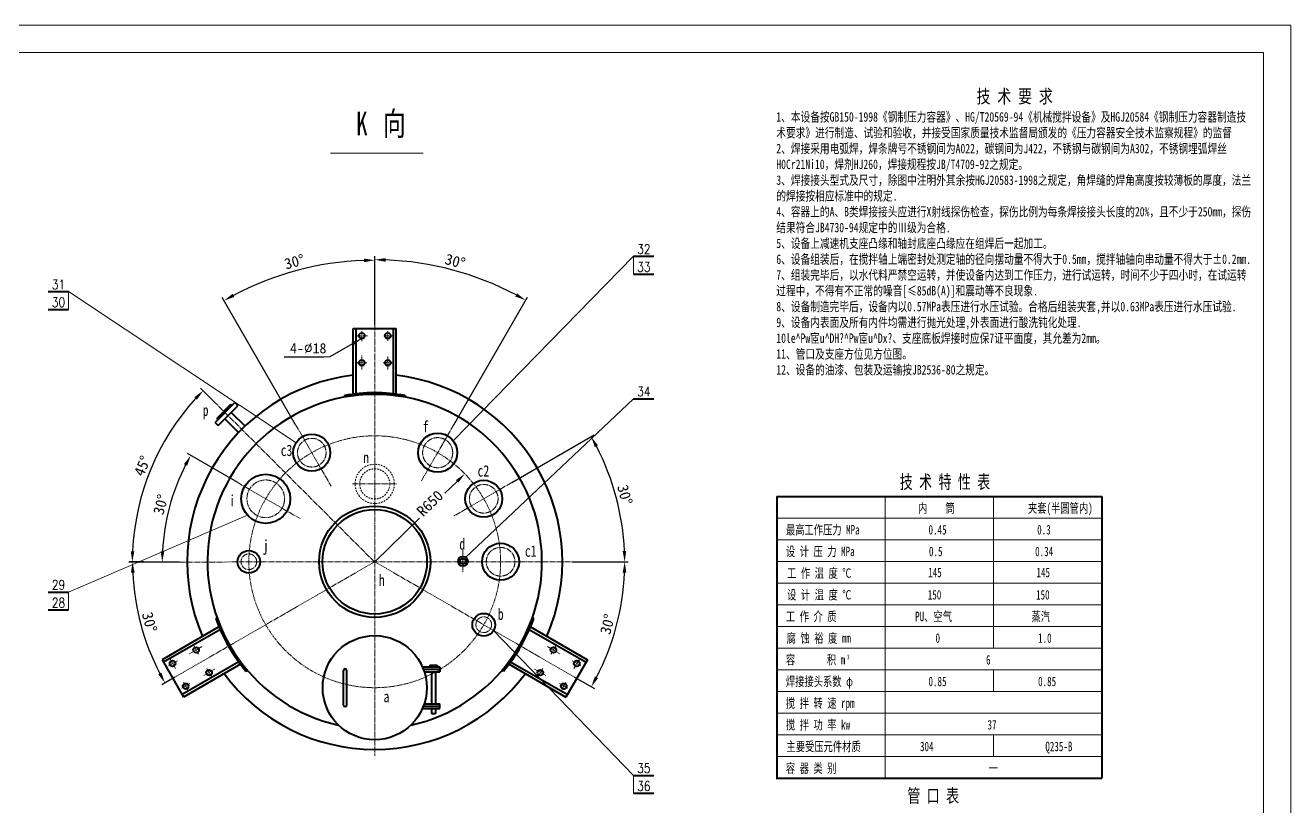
# Model space of a CAD drawing. Extents: x 588 to 112718, y -1551 to 24243.
# Drawn here: x 48750 to 54359, y 15785 to 19247 of the extents above; entities that cross this region are included whole.
import ezdxf
from ezdxf.enums import TextEntityAlignment as Align

# ---------------------------------------------------------------- set-up
doc = ezdxf.new("R2010")
doc.units = 0
doc.header["$LTSCALE"] = 10
doc.header["$PDMODE"] = 1
doc.linetypes.add('XX-L', pattern=[1.25, 0.75, -0.5])
doc.linetypes.add('ZXX-L', pattern=[3.28, 2.5, -0.3, 0.18, -0.3])
doc.layers.get('Defpoints').update_dxf_attribs({"linetype": 'CONTINUOUS'})
for name, color, linetype, lineweight in [('A 粗实线', 1, 'CONTINUOUS', 40), ('B 细实线', 7, 'CONTINUOUS', 18), ('C 文 字', 2, 'CONTINUOUS', 20), ('E 长中心线', 3, 'ZXX-L', 18), ('G 长虚线', 6, 'XX-L', 20), ('J 标注尺寸', 2, 'CONTINUOUS', 18)]:
    doc.layers.add(name, color=color, linetype=linetype, lineweight=lineweight)
doc.styles.add('HZTXT', font='SIMFANG.TTF', dxfattribs={"width": 0.75})
doc.styles.add('ROMANC', font='romanc', dxfattribs={"width": 0.7, "height": 6})
doc.styles.get("Standard").update_dxf_attribs({"font": 'SIMFANG.TTF'})
doc.styles.add('标题中文', font='SIMFANG.TTF', dxfattribs={"width": 0.7})
doc.dimstyles.new('通用标注4.0', dxfattribs={"dimscale": 16, "dimtxt": 3, "dimasz": 3, "dimexe": 1, "dimexo": 0, "dimgap": 1, "dimtad": 1, "dimdec": 0, "dimzin": 0, "dimdsep": 46, "dimtxsty": 'Standard', "dimcen": 0, "dimadec": 0, "dimazin": 0, "dimtfac": 0.375, "dimtdec": 0, "dimtmove": 2, "dimatfit": 3, "dimfxl": 0, "dimtzin": 0, "dimarcsym": 0})

# ---------------------------------------------------------------- blocks, each defined once
blk = doc.blocks.new('*D159')
at = {"layer": 'Defpoints', "color": 0}
for p in [(50066.6, 18185.9), (50298.5, 17921.6), (49948, 17477.5), (50104.9, 17205.8), (50298.5, 16010)]:
    blk.add_point(p, dxfattribs=at)
at = {"layer": 'J 标注尺寸', "color": 0, "lineweight": -2}
for p, q in [((50298.5, 17921.6), (50298.5, 18222.2)), ((49948, 17477.5), (49622.6, 18041.1))]:
    blk.add_line(p, q, dxfattribs=at)
blk.add_arc((50298.5, 16870.4), 1335.8, 92.059, 117.941, dxfattribs=at)
at = {"layer": 'J 标注尺寸', "color": 0}
for points in [[(50250.4, 18213.3), (50250.7, 18197.3), (50298.5, 18206.2)], [(49676.5, 18043.5), (49668.8, 18057.5), (49630.6, 18027.2)]]:
    blk.add_solid(points, dxfattribs=at)
at = {"layer": 'J 标注尺寸', "color": 0, "insert": (49942.5, 18199.3), "char_height": 48, "attachment_point": 5, "rotation": 15}
blk.add_mtext('30°', dxfattribs=at)
blk = doc.blocks.new('*D160')
at = {"layer": 'Defpoints', "color": 0}
for p in [(50756.1, 18127.6), (50298.5, 17921.6), (50649.1, 17477.5), (50505.1, 17228.1), (50298.5, 16010)]:
    blk.add_point(p, dxfattribs=at)
at = {"layer": 'J 标注尺寸', "color": 0, "lineweight": -2}
for p, q in [((50298.5, 17921.6), (50298.5, 18224.3)), ((50649.1, 17477.5), (50975.5, 18042.9))]:
    blk.add_line(p, q, dxfattribs=at)
blk.add_arc((50298.5, 16870.4), 1337.9, 62.0557, 87.9443, dxfattribs=at)
at = {"layer": 'J 标注尺寸', "color": 0}
for points in [[(50346.4, 18199.5), (50346.7, 18215.5), (50298.5, 18208.3)], [(50929.4, 18059.3), (50921.6, 18045.3), (50967.5, 18029.1)]]:
    blk.add_solid(points, dxfattribs=at)
at = {"layer": 'J 标注尺寸', "color": 0, "insert": (50655.2, 18201.4), "char_height": 48, "attachment_point": 5, "rotation": 345}
blk.add_mtext('30°', dxfattribs=at)
blk = doc.blocks.new('*D153')
at = {"layer": 'Defpoints', "color": 0}
for p in [(49433.7, 16869.2), (50298.5, 16870.4), (51173.3, 16870.3), (51339.9, 16491.4), (51184.6, 16358.8)]:
    blk.add_point(p, dxfattribs=at)
at = {"layer": 'J 标注尺寸', "color": 0, "lineweight": -2}
for p, q in [((51173.3, 16870.3), (51422.6, 16870.5)), ((51184.6, 16358.8), (51272.2, 16308.3))]:
    blk.add_line(p, q, dxfattribs=at)
blk.add_arc((50299.7, 16869.7), 1106.9, 332.4847, 357.5521, dxfattribs=at)
at = {"layer": 'J 标注尺寸', "color": 0}
for points in [[(51397.6, 16822.6), (51413.6, 16822.3), (51406.6, 16870.4)], [(51288.4, 16354.5), (51274.4, 16362.2), (51258.3, 16316.3)]]:
    blk.add_solid(points, dxfattribs=at)
at = {"layer": 'J 标注尺寸', "color": 0, "insert": (51330.3, 16593.9), "char_height": 48, "attachment_point": 5, "rotation": 75.0184}
blk.add_mtext('30°', dxfattribs=at)
blk = doc.blocks.new('*D154')
at = {"layer": 'Defpoints', "color": 0}
for p in [(49588.3, 17578), (49367.5, 17405.8), (49433.7, 16869.2), (50299, 16868.1), (51173.3, 16870.3)]:
    blk.add_point(p, dxfattribs=at)
at = {"layer": 'J 标注尺寸', "color": 0, "lineweight": -2}
for p, q in [((49588.3, 17578), (49526.6, 17639.5)), ((49433.7, 16869.2), (49208, 16869))]:
    blk.add_line(p, q, dxfattribs=at)
blk.add_arc((50297.4, 16869.7), 1073.4, 137.5993, 177.4745, dxfattribs=at)
at = {"layer": 'J 标注尺寸', "color": 0}
for points in [[(49499, 17599.1), (49510.5, 17588), (49537.9, 17628.2)], [(49233, 16916.9), (49217.1, 16917.2), (49224, 16869)]]:
    blk.add_solid(points, dxfattribs=at)
at = {"layer": 'J 标注尺寸', "color": 0, "insert": (49268.5, 17295.1), "char_height": 48, "attachment_point": 5, "rotation": 67.5369}
blk.add_mtext('45°', dxfattribs=at)
blk = doc.blocks.new('*D155')
at = {"layer": 'Defpoints', "color": 0}
for p in [(49691.4, 17220.9), (49413.4, 17192.1), (49967.3, 17061.6), (49433.7, 16869.2), (51173.3, 16870.3)]:
    blk.add_point(p, dxfattribs=at)
at = {"layer": 'J 标注尺寸', "color": 0, "lineweight": -2}
for p, q in [((49691.4, 17220.9), (49469.1, 17349.3)), ((49433.7, 16869.2), (49340.6, 16869.1))]:
    blk.add_line(p, q, dxfattribs=at)
blk.add_arc((50299.7, 16869.7), 943.1, 152.9166, 177.1203, dxfattribs=at)
at = {"layer": 'J 标注尺寸', "color": 0}
for points in [[(49453, 17302.9), (49467.1, 17295.3), (49483, 17341.3)], [(49365.8, 16916.9), (49349.8, 16917.3), (49356.6, 16869.1)]]:
    blk.add_solid(points, dxfattribs=at)
at = {"layer": 'J 标注尺寸', "color": 0, "insert": (49350, 17123.9), "char_height": 48, "attachment_point": 5, "rotation": 75.0184}
blk.add_mtext('30°', dxfattribs=at)
blk = doc.blocks.new('*D156')
at = {"layer": 'Defpoints', "color": 0}
for p in [(49275.4, 16870.4), (50298.5, 16870.4), (51321.6, 16870.4), (49241.3, 16684), (49412.5, 16358.8)]:
    blk.add_point(p, dxfattribs=at)
at = {"layer": 'J 标注尺寸', "color": 0, "lineweight": -2}
for p, q in [((49275.4, 16870.4), (49209, 16870.4)), ((49412.5, 16358.8), (49355, 16325.6))]:
    blk.add_line(p, q, dxfattribs=at)
blk.add_arc((50298.5, 16870.4), 1073.5, 182.562, 207.438, dxfattribs=at)
at = {"layer": 'J 标注尺寸', "color": 0}
for points in [[(49218.1, 16822.2), (49234.1, 16822.6), (49225, 16870.4)], [(49352.8, 16379.6), (49338.7, 16371.9), (49368.8, 16333.6)]]:
    blk.add_solid(points, dxfattribs=at)
at = {"layer": 'J 标注尺寸', "color": 0, "insert": (49300.2, 16602.9), "char_height": 48, "attachment_point": 5, "rotation": 285}
blk.add_mtext('30°', dxfattribs=at)
blk = doc.blocks.new('*D157')
at = {"layer": 'Defpoints', "color": 0}
for p in [(50905.7, 17220.9), (50649.9, 17073.3), (51389.5, 17062.7), (49275.4, 16870.4), (51173.3, 16870.3)]:
    blk.add_point(p, dxfattribs=at)
at = {"layer": 'J 标注尺寸', "color": 0, "lineweight": -2}
for p, q in [((50905.7, 17220.9), (51271.8, 17432.3)), ((51173.3, 16870.3), (51422.4, 16870.3))]:
    blk.add_line(p, q, dxfattribs=at)
blk.add_arc((50298.4, 16870.3), 1107.9, 2.4796, 27.5175, dxfattribs=at)
at = {"layer": 'J 标注尺寸', "color": 0}
for points in [[(51274, 17378.4), (51288, 17386.1), (51257.9, 17424.3)], [(51413.3, 16918.4), (51397.3, 16918.1), (51406.4, 16870.3)]]:
    blk.add_solid(points, dxfattribs=at)
at = {"layer": 'J 标注尺寸', "color": 0, "insert": (51407.3, 17167.4), "char_height": 48, "attachment_point": 5, "rotation": 284.9986}
blk.add_mtext('30°', dxfattribs=at)
blk = doc.blocks.new('*D158')
at = {"layer": 'Defpoints', "color": 0}
for p in [(50698, 17259.9), (50298.5, 16870.4)]:
    blk.add_point(p, dxfattribs=at)
at = {"layer": 'J 标注尺寸', "color": 0, "lineweight": -2}
for p, q in [((50663.6, 17226.4), (50609.9, 17174)), ((50298.5, 16870.4), (50496.7, 17063.6))]:
    blk.add_line(p, q, dxfattribs=at)
at = {"layer": 'J 标注尺寸', "color": 0}
blk.add_solid([(50658, 17232.1), (50669.2, 17220.7), (50698, 17259.9)], dxfattribs=at)
at = {"layer": 'J 标注尺寸', "color": 0, "insert": (50543.2, 17129.1), "char_height": 48, "attachment_point": 5, "rotation": 44.2783}
blk.add_mtext('R650', dxfattribs=at)

msp = doc.modelspace()

# ---------------------------------------------------------------- linework, layer by layer
at = {"layer": 'A 粗实线'}
for p, q in [((51445.5, 18223.56), (51535.77, 18223.56)), ((51445.5, 18144.56), (51535.77, 18144.56)), ((48850.65, 18066.94), (48940.92, 18066.94)), ((48850.65, 17987.94), (48940.92, 17987.94)), ((50203.43, 17612.83), (50203.43, 17904.11)), ((50203.43, 17904.11), (50393.63, 17904.11)), ((50215.94, 17614.33), (50215.94, 17904.11)), ((50381.12, 17614.33), (50381.12, 17904.11)), ((50393.63, 17612.83), (50393.63, 17904.11)), ((49590.85, 17487.52), (49678.53, 17575.2)), ((49598.22, 17505.56), (49660.48, 17567.82)), ((49604.2, 17474.17), (49691.88, 17561.85)), ((49660.48, 17567.82), (49665.82, 17562.48)), ((49678.53, 17575.2), (49691.88, 17561.85)), ((50164.27, 17606.76), (50164.27, 17599.52)), ((50432.8, 17606.76), (50432.8, 17599.52)), ((51445.5, 17592.66), (51535.77, 17592.66)), ((49598.22, 17505.56), (49603.56, 17500.22)), ((49634, 17503.97), (49695.69, 17442.09)), ((49662.07, 17532.04), (49723.9, 17470.4)), ((49590.85, 17487.52), (49604.2, 17474.17)), ((52081.21, 17159.18), (53521.21, 17159.18)), ((52081.21, 17159.18), (52081.21, 16583.26)), ((53521.21, 17159.18), (53521.21, 16583.26)), ((48850.65, 16736.27), (48940.92, 16736.27)), ((48850.65, 16657.27), (48940.92, 16657.27)), ((49593.69, 16618.49), (49599.96, 16622.11)), ((51003.37, 16618.49), (50997.11, 16622.11)), ((49608.01, 16581.54), (49355.76, 16435.9)), ((49614.27, 16570.7), (49362.01, 16425.06)), ((50982.8, 16570.7), (51235.05, 16425.06)), ((50989.05, 16581.54), (51241.31, 16435.9)), ((52081.21, 16583.26), (52081.21, 15911.44)), ((53521.21, 16583.26), (53521.21, 15911.44)), ((49355.76, 16435.9), (49450.86, 16271.18)), ((51241.31, 16435.9), (51146.21, 16271.18)), ((49696.86, 16427.65), (49444.6, 16282.01)), ((49703.11, 16416.82), (49450.86, 16271.18)), ((49727.96, 16385.93), (49734.23, 16389.55)), ((50160.56, 16235.6), (50160.56, 16389.35)), ((50174.51, 16235.6), (50174.51, 16389.35)), ((50509.9, 16404.51), (50586.59, 16404.51)), ((50514.22, 16393.89), (50586.59, 16393.89)), ((50517.93, 16383.27), (50586.59, 16383.27)), ((50543.07, 16411.66), (50543.07, 16404.51)), ((50543.07, 16411.66), (50575.79, 16411.66)), ((50550.57, 16383.27), (50550.57, 16241.68)), ((50568.29, 16383.27), (50568.29, 16241.68)), ((50575.79, 16411.66), (50575.79, 16404.51)), ((50586.59, 16404.51), (50586.59, 16383.27)), ((50869.11, 16385.93), (50862.84, 16389.55)), ((50893.95, 16416.82), (51146.21, 16271.18)), ((50900.21, 16427.65), (51152.46, 16282.01)), ((50509.9, 16220.44), (50586.59, 16220.44)), ((50514.22, 16231.06), (50586.59, 16231.06)), ((50517.93, 16241.68), (50586.59, 16241.68)), ((50550.57, 16220.44), (50550.57, 16197.51)), ((50568.29, 16220.44), (50568.29, 16197.51)), ((50586.59, 16220.44), (50586.59, 16241.68)), ((50550.57, 16197.51), (50568.29, 16197.51)), ((51445.5, 15924.03), (51535.77, 15924.03)), ((52078.6, 15911.44), (53521.21, 15911.44)), ((51445.5, 15845.03), (51535.77, 15845.03))]:
    msp.add_line(p, q, dxfattribs=at)
for centre, radius in [((50240.97, 17871.62), 12.6), ((50357.04, 17871.62), 12.6), ((50240.97, 17751.66), 12.6), ((50357.04, 17751.66), 12.6), ((50019.57, 17353.57), 82.05), ((50577.49, 17353.57), 86.94), ((49815.36, 17149.35), 108.76), ((50781.71, 17149.35), 82.05), ((50298.53, 16870.39), 246.62), ((50298.53, 16870.39), 231.62), ((50856.45, 16870.39), 82.05), ((49740.61, 16870.39), 50.1), ((50689.09, 16872.08), 21.43), ((50689.09, 16872.08), 12.49), ((50781.71, 16591.43), 50.1), ((49506.55, 16479.61), 12.6), ((50298.53, 16312.47), 230.54), ((51090.51, 16479.61), 12.6), ((49402.66, 16419.63), 12.6), ((49564.59, 16379.09), 12.6), ((51032.48, 16379.09), 12.6), ((51194.4, 16419.63), 12.6), ((49460.7, 16319.11), 12.6), ((51136.37, 16319.11), 12.6)]:
    msp.add_circle(centre, radius, dxfattribs=at)
for centre, radius, start, end in [((50298.53, 16870.39), 831.6, 96.56661, 203.43339), ((50298.53, 16870.39), 831.6, 336.56661, 83.43339), ((50298.53, 16870.39), 748.5, 79.66627, 100.33373), ((50298.53, 16870.39), 741.39, 282.461, 257.539), ((50298.53, 16870.39), 748.5, 199.66627, 220.33373), ((50298.53, 16870.39), 748.5, 319.66627, 340.33373), ((50167.54, 16389.35), 6.98, 0, 180), ((50298.53, 16870.39), 831.6, 216.56661, 323.43339), ((50167.54, 16235.6), 6.98, 180, 0)]:
    msp.add_arc(centre, radius, start, end, dxfattribs=at)
at = {"layer": 'B 细实线'}
for p, q in [((50646.55, 17406.39), (51445.5, 18223.56)), ((51445.5, 18144.56), (51445.5, 18223.56)), ((49950.42, 17397.73), (48940.92, 18066.94)), ((48940.92, 17987.94), (48940.92, 18066.94)), ((50701.36, 16889.65), (51445.5, 17592.66)), ((52561.21, 17159.18), (52561.21, 16583.26)), ((53041.21, 17159.18), (53041.21, 16583.26)), ((49734.01, 17077.17), (48940.92, 16736.27)), ((52081.21, 17063.18), (53521.21, 17063.18)), ((52081.21, 16967.18), (53521.21, 16967.18)), ((52081.21, 16871.18), (53521.21, 16871.18)), ((52081.21, 16775.18), (53521.21, 16775.18)), ((48940.92, 16657.27), (48940.92, 16736.27)), ((52081.21, 16679.18), (53521.21, 16679.18)), ((50825.1, 16566.38), (51445.5, 15924.03)), ((52078.6, 16583.26), (53521.21, 16583.26)), ((52561.21, 16583.26), (52561.21, 15911.44)), ((53041.21, 16583.26), (53041.21, 16487.26)), ((52081.21, 16487.26), (53521.21, 16487.26)), ((52081.21, 16391.26), (53521.21, 16391.26)), ((53041.21, 16391.26), (53041.21, 16295.26)), ((52081.21, 16295.26), (53521.21, 16295.26)), ((52081.21, 16199.26), (53521.21, 16199.26)), ((52081.21, 16103.26), (53521.21, 16103.26)), ((53041.21, 16103.26), (53041.21, 16007.35)), ((52078.6, 16007.35), (53521.21, 16007.35)), ((51445.5, 15845.03), (51445.5, 15924.03))]:
    msp.add_line(p, q, dxfattribs=at)
msp.add_lwpolyline([(44266.6, 12118.77), (54358.6, 12118.77), (54358.6, 19246.77), (44266.6, 19246.77)], close=True, dxfattribs=at)
at = {"layer": 'C 文 字'}
for p, q in [((54238.6, 19126.77), (44566.6, 19126.77)), ((54238.6, 12238.77), (54238.6, 19126.77))]:
    msp.add_line(p, q, dxfattribs=at)
at = {"layer": 'E 长中心线'}
for p, q in [((50298.53, 17921.55), (50298.53, 16010.01)), ((50218.3, 17871.62), (50266.56, 17871.62)), ((50240.97, 17846.97), (50240.97, 17891.88)), ((50338.94, 17871.62), (50375.14, 17871.62)), ((50356.1, 17849.16), (50356.1, 17891.88)), ((50240.97, 17722.12), (50240.97, 17785.64)), ((50220.49, 17751.66), (50263.27, 17751.66)), ((50335.65, 17751.66), (50377.33, 17751.66)), ((50356.1, 17722.12), (50356.1, 17779.07)), ((50299, 16868.12), (49588.25, 17577.96)), ((49947.99, 17477.55), (50104.9, 17205.78)), ((50649.07, 17477.55), (50505.06, 17228.1)), ((49691.38, 17220.94), (49967.32, 17061.62)), ((50905.69, 17220.94), (50649.92, 17073.27)), ((50200.58, 17215.25), (50396.49, 17215.25)), ((50689.09, 16921.68), (50689.09, 16822.48)), ((50298.53, 16870.39), (49412.5, 16358.84)), ((49433.75, 16869.18), (51173.29, 16870.3)), ((50298.53, 16870.39), (51184.57, 16358.84)), ((49532.14, 16494.38), (49477.13, 16462.62)), ((49496.31, 16497.34), (49517.7, 16460.3)), ((51064.93, 16494.38), (51119.94, 16462.62)), ((51100.75, 16497.34), (51079.37, 16460.3)), ((49391.33, 16439.26), (49415.46, 16397.47)), ((51205.74, 16439.26), (51181.61, 16397.47)), ((49424.01, 16431.96), (49385.12, 16409.5)), ((49589.7, 16394.68), (49540.38, 16366.21)), ((49553.89, 16397.61), (49574.73, 16361.52)), ((51007.36, 16394.68), (51056.69, 16366.21)), ((51043.17, 16397.61), (51022.33, 16361.52)), ((51173.06, 16431.96), (51211.94, 16409.5)), ((49479.68, 16331.16), (49442.68, 16309.8)), ((49451.65, 16334.78), (49469.75, 16303.44)), ((51117.39, 16331.16), (51154.38, 16309.8)), ((51145.42, 16334.78), (51127.32, 16303.44))]:
    msp.add_line(p, q, dxfattribs=at)
for centre, radius in [((50298.53, 16870.39), 557.92), ((50019.57, 17353.57), 63.48), ((50577.49, 17353.57), 66.69), ((49815.36, 17149.35), 83.35), ((50781.71, 17149.35), 63.48), ((49740.61, 16870.39), 34.8), ((50856.45, 16870.39), 63.48), ((50781.71, 16591.43), 34.8)]:
    msp.add_circle(centre, radius, dxfattribs=at)
at = {"layer": 'G 长虚线'}
for radius in [86.94, 66.69]:
    msp.add_circle((50298.53, 17215.25), radius, dxfattribs=at)
at = {"layer": 'J 标注尺寸'}
msp.add_line((50102.07, 18680.03), (50513.74, 18680.03), dxfattribs=at)

# ---------------------------------------------------------------- texts
at = {"layer": 'C 文 字', "style": 'ROMANC', "width": 0.8}
for s, p in [('32', (51491.62, 18255.33)), ('33', (51491.62, 18176.33)), ('31', (48896.77, 18098.72)), ('30', (48896.77, 18019.71)), ('34', (51491.62, 17624.43)), ('29', (48896.77, 16768.04)), ('28', (48896.77, 16689.04)), ('35', (51491.62, 15955.81)), ('36', (51491.62, 15876.8))]:
    msp.add_text(s, height=42.34, dxfattribs=at).set_placement(p, align=Align.MIDDLE)
at = {"layer": 'C 文 字', "char_height": 50.4, "attachment_point": 1, "style": 'HZTXT'}
for s, insert, width in [('p', (49536.05, 17566.84), 291), ('f', (50511.47, 17494.06), 291), ('c3', (49881.81, 17389.21), 291), ('n', (50247, 17357.75), 291), ('c2', (50754.61, 17298.12), 291), ('i', (49654.09, 17166.07), 291), ('j', (49802.63, 16966.57), 150.9893), ('d', (50673.56, 16974.39), 291), ('c1', (50964.21, 16943.02), 209.3683), ('h', (50316.72, 16814.03), 291), ('b', (50844.19, 16663.43), 291), ('a', (50337.68, 16298.25), 291)]:
    msp.add_mtext(s, dxfattribs=dict(at, insert=insert, width=width))
at = {"layer": 'J 标注尺寸', "style": '标题中文', "width": 0.7}
for s, height, p in [('K', 105, (50216.62, 18759.28)), ('向', 105, (50335.25, 18759.28)), ('技 术 特 性 表', 59.976, (52625.98, 17194.17)), ('内    筒', 42, (52707.05, 17087.18)), ('夹套(半圆管内)', 42, (53194.1, 17087.18)), ('最高工作压力 MPa', 42, (52120.94, 16991.18)), (' 0.45', 42, (52733.32, 16991.18)), ('0.3', 42, (53234.98, 16991.18)), ('设 计 压 力 MPa', 42, (52120.94, 16895.18)), ('0.5', 42, (52755.16, 16895.18)), ('0.34', 42, (53225.87, 16895.18)), ('工 作 温 度 ℃', 42, (52126.45, 16799.18)), ('145', 42, (52751.79, 16801.96)), ('145', 42, (53231.79, 16801.96)), ('设 计 温 度 ℃', 42, (52126.45, 16703.18)), ('150', 42, (52749.93, 16703.18)), ('150', 42, (53229.93, 16703.18)), ('工 作 介 质', 42, (52120.94, 16607.13)), ('PU、空气', 42, (52693.88, 16607.18)), ('蒸汽', 42, (53209.68, 16607.18)), ('腐 蚀 裕 度 mm', 42, (52124.32, 16511.26)), ('0', 42, (52784.4, 16511.26)), ('1.0', 42, (53238.91, 16511.26)), ('容       积 m', 42, (52121.19, 16415.26)), ('3', 21, (52391.57, 16438.22)), ('6', 42, (53008.1, 16415.26)), ('焊接接头系数 φ', 42, (52120.94, 16319.26)), ('0.85', 42, (52753.07, 16319.26)), ('0.85', 42, (53238.91, 16319.26)), ('搅 拌 转 速 rpm', 42, (52120.94, 16223.26)), ('搅 拌 功 率 kw', 42, (52120.94, 16127.26)), ('37', 42, (53014.76, 16127.26)), ('主要受压元件材质', 42, (52123.55, 16031.18)), ('304', 42, (52715.45, 16031.26)), ('Q235-B', 42, (53271, 16031.26)), ('容 器 类 别', 42, (52120.94, 15935.18)), ('一', 42, (53019.72, 15935.35)), (' 管 口 表', 59.976, (52630.99, 15803.87))]:
    msp.add_text(s, height=height, dxfattribs=at).set_placement(p)
at = {"layer": 'J 标注尺寸', "insert": (52078.6, 18962.17), "char_height": 60, "width": 2109, "attachment_point": 1, "style": 'HZTXT'}
msp.add_mtext('                             技 术 要 求\\P{\\H0.7x;1、本设备按GB150-1998《钢制压力容器》、HG/T20569-94《机械搅拌设备》及HGJ20584《钢制压力容器制造技术要求》进行制造、试验和验收，并接受国家质量技术监督局颁发的《压力容器安全技术监察规程》的监督\\P2、焊接采用电弧焊，焊条牌号不锈钢间为A022，碳钢间为J422，不锈钢与碳钢间为A302，不锈钢埋弧焊丝H0Cr21Ni10，焊剂HJ260，焊接规程按JB/T4709-92之规定。\\P3、焊接接头型式及尺寸，除图中注明外其余按HGJ20583-1998之规定，角焊缝的焊角高度按较薄板的厚度，法兰的焊接按相应标准中的规定.\\P4、容器上的A、B类焊接接头应进行X射线探伤检查，探伤比例为每条焊接接头长度的20%，且不少于250mm，探伤结果符合JB4730-94规定中的Ⅲ级为合格.\\P5、设备上减速机支座凸缘和轴封底座凸缘应在组焊后一起加工。\\P6、设备组装后，在搅拌轴上端密封处测定轴的径向摆动量不得大于0.5mm，搅拌轴轴向串动量不得大于±0.2mm.\\P7、组装完毕后，以水代料严禁空运转，并使设备内达到工作压力，进行试运转，时间不少于四小时，在试运转过程中，不得有不正常的噪音[≤85dB(A)]和震动等不良现象.\\P8、设备制造完毕后，设备内以0.57MPa表压进行水压试验。合格后组装夹套,并以0.63MPa表压进行水压试验.\\P9、设备内表面及所有内件均需进行抛光处理,外表面进行酸洗钝化处理.\\P10le^Pw宧u^DH?^Pw宧u^Dx?、支座底板焊接时应保7证平面度，其允差为2mm。\\P11、管口及支座方位见方位图。\\P12、设备的油漆、包装及运输按JB2536-80之规定。}', dxfattribs=at)
at = {"layer": 'J 标注尺寸', "insert": (50084.37, 17792.99), "char_height": 45, "attachment_point": 9}
msp.add_mtext('4-{\\Ftxt.shx;%%c}18', dxfattribs=at)

# ---------------------------------------------------------------- dimensions: what is measured, and where the dimension line sits
at = {"layer": 'J 标注尺寸'}
for base, line1, line2, picture, middle in [((50066.58, 18185.89), ((50298.53, 17921.55), (50298.53, 16010.01)), ((49947.99, 17477.55), (50104.9, 17205.78)), '*D159', (49942.45, 18199.31)), ((50756.13, 18127.64), ((50649.07, 17477.55), (50505.06, 17228.1)), ((50298.53, 17921.55), (50298.53, 16010.01)), '*D160', (50655.17, 18201.38)), ((49367.47, 17405.83), ((49433.75, 16869.18), (51173.29, 16870.3)), ((50299, 16868.12), (49588.25, 17577.96)), '*D154', (49268.49, 17295.15)), ((51389.54, 17062.69), ((50905.69, 17220.94), (50649.92, 17073.27)), ((49275.43, 16870.39), (51173.29, 16870.3)), '*D157', (51407.26, 17167.42)), ((49413.42, 17192.09), ((49433.75, 16869.18), (51173.29, 16870.3)), ((49691.38, 17220.94), (49967.32, 17061.62)), '*D155', (49350.03, 17123.87)), ((49241.3, 16683.98), ((50298.53, 16870.39), (49412.5, 16358.84)), ((49275.43, 16870.39), (51321.64, 16870.39)), '*D156', (49300.21, 16602.89)), ((51339.92, 16491.37), ((50298.53, 16870.39), (51184.57, 16358.84)), ((49433.75, 16869.18), (51173.29, 16870.3)), '*D153', (51330.33, 16593.93))]:
    dim = msp.add_angular_dim_2l(base=base, line1=line1, line2=line2, dimstyle='通用标注4.0', dxfattribs=at)
    dim.commit()
    dim.dimension.update_dxf_attribs({"geometry": picture, "text_midpoint": middle})
dim = msp.add_radius_dim(center=(50298.53, 16870.39), mpoint=(50697.98, 17259.9), text='R650', dimstyle='通用标注4.0', dxfattribs=at)
dim.commit()
dim.dimension.update_dxf_attribs({"geometry": '*D158', "text_midpoint": (50543.18, 17129.15), "dimtype": 164})

# ---------------------------------------------------------------- leaders
at = {"layer": 'J 标注尺寸', "annotation_type": 0, "has_hookline": 1, "hookline_direction": 1, "text_width": 159.08}
msp.add_leader([(50240.97, 17859.02), (50099.37, 17777.99), (50072.36, 17776.99)], dimstyle='通用标注4.0', dxfattribs=at)

doc.saveas('drawing.dxf')
